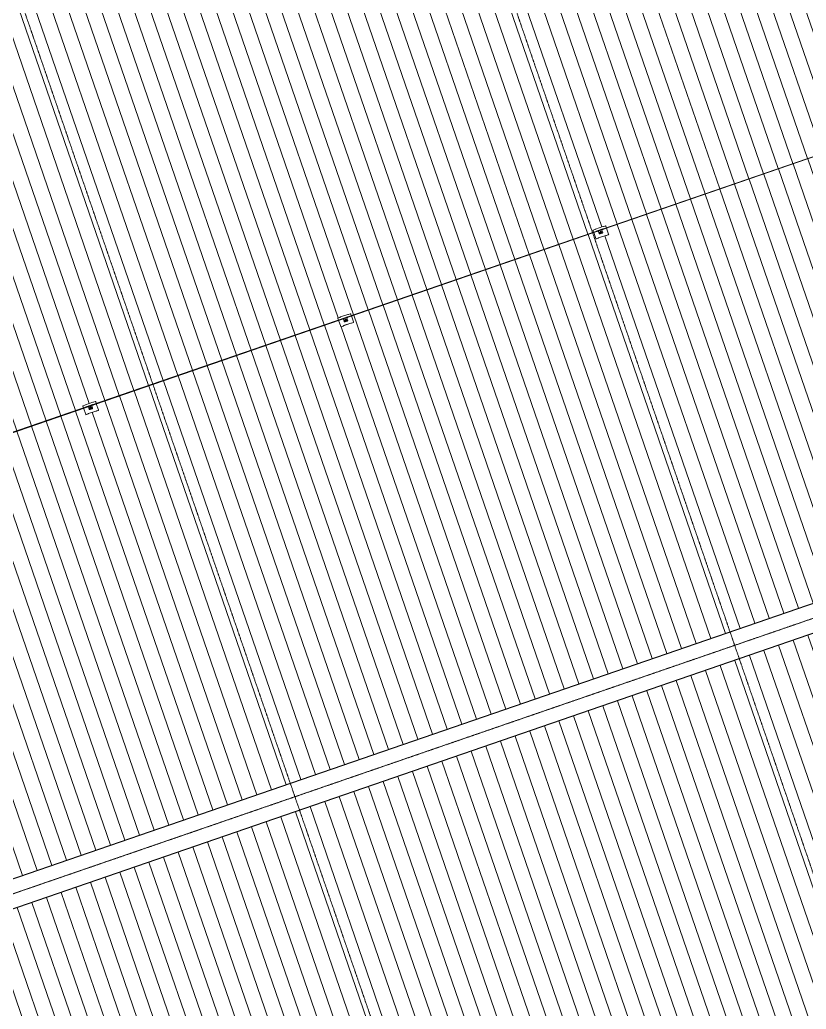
# Model space of a CAD drawing. Header units: millimetres. Extents: x -2478825 to -2336182, y 3945451 to 4053958.
# Drawn here: x -2391300 to -2374391, y 3995028 to 4016303 of the extents above; entities that cross this region are included whole.
import ezdxf

# ---------------------------------------------------------------- set-up
doc = ezdxf.new("R2010")
doc.units = ezdxf.units.MM
doc.linetypes.add('Grid Line', pattern=[21, 12, -3, 3, -3])
for name, color, linetype, lineweight in [('A-GENM', 13, 'Continuous', 5), ('A-ROOF', 132, 'Continuous', 5), ('A-ROOF-PATT', 132, 'Continuous', 5), ('Q-SPCQ', 91, 'Continuous', 5), ('S-GRID', 1, 'Continuous', 5)]:
    doc.layers.add(name, color=color, linetype=linetype, lineweight=lineweight)

# ---------------------------------------------------------------- blocks, each defined once
blk = doc.blocks.new('Static Line_Sayfa_Metal Deck_Pan Mount - Up to 15 _ pitch - Max 2 Users-1845519-ROOF - Part A')
at = {"layer": 'Q-SPCQ'}
for p, q in [((-2356890, 4019336), (-2444629, 3989124)), ((-2444627, 3989116), (-2356888, 4019328)), ((-2378977, 4011777), (-2378969, 4011780)), ((-2378977, 4011777), (-2378974, 4011768)), ((-2378974, 4011768), (-2378962, 4011734)), ((-2378968, 4011781), (-2378932, 4011793)), ((-2378960, 4011728), (-2378916, 4011598)), ((-2378931, 4011793), (-2378921, 4011801)), ((-2378920, 4011802), (-2378763, 4011856)), ((-2378889, 4011763), (-2378892, 4011761)), ((-2378891, 4011756), (-2378892, 4011761)), ((-2378889, 4011751), (-2378891, 4011756)), ((-2378889, 4011751), (-2378884, 4011751)), ((-2378767, 4011806), (-2378886, 4011764)), ((-2378882, 4011752), (-2378762, 4011793)), ((-2378860, 4011760), (-2378860, 4011759)), ((-2378860, 4011758), (-2378860, 4011759)), ((-2378858, 4011754), (-2378860, 4011758)), ((-2378842, 4011708), (-2378858, 4011754)), ((-2378842, 4011708), (-2378842, 4011707)), ((-2378828, 4011729), (-2378828, 4011728)), ((-2378823, 4011698), (-2378776, 4011715)), ((-2378823, 4011698), (-2378776, 4011714)), ((-2378821, 4011732), (-2378820, 4011731)), ((-2378819, 4011733), (-2378819, 4011733)), ((-2378800, 4011739), (-2378800, 4011739)), ((-2378798, 4011739), (-2378798, 4011740)), ((-2378790, 4011741), (-2378791, 4011742)), ((-2378784, 4011785), (-2378785, 4011786)), ((-2378784, 4011785), (-2378784, 4011784)), ((-2378784, 4011784), (-2378783, 4011780)), ((-2378783, 4011780), (-2378767, 4011734)), ((-2378766, 4011733), (-2378767, 4011734)), ((-2378760, 4011806), (-2378764, 4011806)), ((-2378762, 4011856), (-2378749, 4011856)), ((-2378760, 4011806), (-2378758, 4011802)), ((-2378760, 4011794), (-2378756, 4011797)), ((-2378758, 4011802), (-2378756, 4011797)), ((-2378748, 4011856), (-2378713, 4011869)), ((-2378711, 4011869), (-2378703, 4011872)), ((-2378703, 4011872), (-2378700, 4011862)), ((-2378700, 4011862), (-2378688, 4011829)), ((-2378686, 4011823), (-2378641, 4011693)), ((-2378916, 4011598), (-2378916, 4011598)), ((-2378916, 4011598), (-2378912, 4011589)), ((-2378865, 4011605), (-2378912, 4011589)), ((-2378912, 4011589), (-2378865, 4011605)), ((-2378912, 4011589), (-2378912, 4011589)), ((-2378867, 4011605), (-2378903, 4011592)), ((-2378903, 4011592), (-2378866, 4011605)), ((-2378856, 4011613), (-2378866, 4011605)), ((-2378865, 4011605), (-2378854, 4011613)), ((-2378865, 4011605), (-2378865, 4011605)), ((-2378698, 4011667), (-2378855, 4011613)), ((-2378854, 4011614), (-2378700, 4011667)), ((-2378699, 4011667), (-2378686, 4011667)), ((-2378684, 4011668), (-2378697, 4011668)), ((-2378685, 4011667), (-2378638, 4011683)), ((-2378638, 4011683), (-2378685, 4011667)), ((-2378685, 4011667), (-2378648, 4011680)), ((-2378685, 4011667), (-2378685, 4011667)), ((-2378648, 4011680), (-2378683, 4011668)), ((-2378641, 4011693), (-2378641, 4011693)), ((-2378641, 4011693), (-2378638, 4011683)), ((-2378638, 4011683), (-2378638, 4011683)), ((-2384461, 4009889), (-2384453, 4009892)), ((-2384461, 4009889), (-2384458, 4009880)), ((-2384458, 4009880), (-2384446, 4009846)), ((-2384451, 4009893), (-2384416, 4009905)), ((-2384444, 4009841), (-2384399, 4009710)), ((-2384415, 4009905), (-2384404, 4009913)), ((-2384404, 4009914), (-2384247, 4009968)), ((-2384372, 4009875), (-2384376, 4009873)), ((-2384374, 4009868), (-2384376, 4009873)), ((-2384372, 4009863), (-2384374, 4009868)), ((-2384372, 4009863), (-2384368, 4009863)), ((-2384250, 4009917), (-2384370, 4009876)), ((-2384366, 4009864), (-2384246, 4009905)), ((-2384344, 4009872), (-2384343, 4009871)), ((-2384342, 4009866), (-2384343, 4009870)), ((-2384343, 4009870), (-2384343, 4009870)), ((-2384326, 4009820), (-2384342, 4009866)), ((-2384326, 4009820), (-2384326, 4009819)), ((-2384312, 4009840), (-2384312, 4009840)), ((-2384307, 4009810), (-2384259, 4009827)), ((-2384307, 4009810), (-2384259, 4009826)), ((-2384304, 4009844), (-2384304, 4009843)), ((-2384302, 4009845), (-2384302, 4009845)), ((-2384284, 4009851), (-2384284, 4009851)), ((-2384282, 4009851), (-2384282, 4009851)), ((-2384274, 4009853), (-2384274, 4009853)), ((-2384268, 4009897), (-2384268, 4009898)), ((-2384268, 4009896), (-2384268, 4009896)), ((-2384268, 4009896), (-2384266, 4009892)), ((-2384266, 4009892), (-2384250, 4009846)), ((-2384250, 4009845), (-2384250, 4009846)), ((-2384243, 4009918), (-2384248, 4009918)), ((-2384246, 4009968), (-2384233, 4009968)), ((-2384244, 4009906), (-2384240, 4009908)), ((-2384243, 4009918), (-2384242, 4009914)), ((-2384242, 4009914), (-2384240, 4009908)), ((-2384232, 4009968), (-2384196, 4009980)), ((-2384195, 4009981), (-2384187, 4009984)), ((-2384187, 4009984), (-2384183, 4009974)), ((-2384183, 4009974), (-2384172, 4009941)), ((-2384170, 4009936), (-2384125, 4009805)), ((-2384169, 4009779), (-2384122, 4009795)), ((-2384122, 4009795), (-2384169, 4009779)), ((-2384168, 4009779), (-2384131, 4009792)), ((-2384131, 4009792), (-2384167, 4009780)), ((-2384125, 4009805), (-2384125, 4009805)), ((-2384125, 4009805), (-2384122, 4009795)), ((-2384122, 4009795), (-2384122, 4009795)), ((-2384399, 4009710), (-2384399, 4009710)), ((-2384399, 4009710), (-2384396, 4009701)), ((-2384349, 4009717), (-2384396, 4009701)), ((-2384396, 4009700), (-2384349, 4009717)), ((-2384396, 4009701), (-2384396, 4009700)), ((-2384351, 4009716), (-2384387, 4009704)), ((-2384386, 4009704), (-2384349, 4009717)), ((-2384340, 4009725), (-2384350, 4009717)), ((-2384349, 4009717), (-2384349, 4009717)), ((-2384348, 4009717), (-2384338, 4009725)), ((-2384182, 4009779), (-2384339, 4009725)), ((-2384337, 4009726), (-2384183, 4009779)), ((-2384182, 4009779), (-2384169, 4009779)), ((-2384168, 4009780), (-2384181, 4009779)), ((-2384169, 4009779), (-2384169, 4009779)), ((-2389715, 4008080), (-2389680, 4008092)), ((-2389678, 4008093), (-2389670, 4008095)), ((-2389670, 4008095), (-2389667, 4008086)), ((-2389944, 4008001), (-2389936, 4008004)), ((-2389944, 4008001), (-2389941, 4007992)), ((-2389941, 4007992), (-2389929, 4007957)), ((-2389935, 4008004), (-2389899, 4008017)), ((-2389928, 4007953), (-2389883, 4007822)), ((-2389898, 4008017), (-2389888, 4008025)), ((-2389887, 4008025), (-2389730, 4008079)), ((-2389856, 4007987), (-2389859, 4007985)), ((-2389858, 4007980), (-2389859, 4007985)), ((-2389856, 4007975), (-2389858, 4007980)), ((-2389856, 4007975), (-2389852, 4007975)), ((-2389734, 4008029), (-2389854, 4007988)), ((-2389849, 4007976), (-2389729, 4008017)), ((-2389827, 4007984), (-2389827, 4007983)), ((-2389825, 4007978), (-2389827, 4007982)), ((-2389827, 4007982), (-2389827, 4007982)), ((-2389809, 4007931), (-2389825, 4007978)), ((-2389665, 4007891), (-2389822, 4007837)), ((-2389821, 4007837), (-2389667, 4007890)), ((-2389809, 4007931), (-2389809, 4007931)), ((-2389795, 4007952), (-2389795, 4007952)), ((-2389790, 4007922), (-2389743, 4007938)), ((-2389790, 4007922), (-2389743, 4007938)), ((-2389788, 4007956), (-2389788, 4007955)), ((-2389786, 4007956), (-2389786, 4007956)), ((-2389768, 4007963), (-2389768, 4007963)), ((-2389765, 4007963), (-2389766, 4007963)), ((-2389758, 4007965), (-2389758, 4007965)), ((-2389751, 4008009), (-2389752, 4008010)), ((-2389751, 4008008), (-2389751, 4008008)), ((-2389751, 4008008), (-2389750, 4008004)), ((-2389750, 4008004), (-2389734, 4007957)), ((-2389734, 4007957), (-2389734, 4007957)), ((-2389727, 4008030), (-2389731, 4008030)), ((-2389729, 4008080), (-2389716, 4008080)), ((-2389727, 4008030), (-2389725, 4008026)), ((-2389727, 4008018), (-2389724, 4008020)), ((-2389725, 4008026), (-2389724, 4008020)), ((-2389667, 4008086), (-2389655, 4008052)), ((-2389666, 4007891), (-2389653, 4007891)), ((-2389651, 4007891), (-2389665, 4007891)), ((-2389654, 4008047), (-2389609, 4007917)), ((-2389605, 4007907), (-2389653, 4007891)), ((-2389653, 4007891), (-2389652, 4007890)), ((-2389652, 4007890), (-2389605, 4007907)), ((-2389652, 4007891), (-2389615, 4007904)), ((-2389615, 4007904), (-2389650, 4007892)), ((-2389609, 4007916), (-2389609, 4007917)), ((-2389609, 4007917), (-2389605, 4007907)), ((-2389605, 4007907), (-2389605, 4007907)), ((-2389883, 4007822), (-2389883, 4007822)), ((-2389883, 4007822), (-2389879, 4007813)), ((-2389832, 4007829), (-2389879, 4007813)), ((-2389879, 4007812), (-2389832, 4007829)), ((-2389879, 4007813), (-2389879, 4007812)), ((-2389870, 4007816), (-2389833, 4007829)), ((-2389834, 4007828), (-2389870, 4007816)), ((-2389823, 4007837), (-2389834, 4007829)), ((-2389832, 4007829), (-2389822, 4007837)), ((-2389832, 4007829), (-2389832, 4007829)), ((-2389832, 4007829), (-2389832, 4007829))]:
    blk.add_line(p, q, dxfattribs=at)
at = {"layer": 'Q-SPCQ', "flags": 128}
for points in [[(-2378889, 4011763), (-2378888, 4011763), (-2378888, 4011764), (-2378887, 4011764), (-2378887, 4011764), (-2378887, 4011764), (-2378886, 4011764)], [(-2378882, 4011752), (-2378883, 4011752), (-2378883, 4011752), (-2378883, 4011752), (-2378884, 4011752), (-2378884, 4011751), (-2378884, 4011751)], [(-2378813, 4011747), (-2378814, 4011747), (-2378814, 4011746), (-2378815, 4011746), (-2378815, 4011746), (-2378815, 4011746), (-2378816, 4011746), (-2378816, 4011745), (-2378817, 4011745), (-2378817, 4011745), (-2378817, 4011744), (-2378818, 4011744), (-2378818, 4011744), (-2378818, 4011743), (-2378819, 4011743), (-2378819, 4011743), (-2378819, 4011742), (-2378819, 4011742), (-2378820, 4011742), (-2378820, 4011741), (-2378820, 4011741), (-2378820, 4011740), (-2378821, 4011740), (-2378821, 4011739), (-2378821, 4011739), (-2378821, 4011738), (-2378821, 4011738), (-2378821, 4011738), (-2378821, 4011737), (-2378821, 4011737), (-2378821, 4011736), (-2378821, 4011736), (-2378821, 4011735), (-2378821, 4011735), (-2378821, 4011734), (-2378821, 4011734), (-2378821, 4011733), (-2378821, 4011733), (-2378821, 4011732), (-2378821, 4011732), (-2378821, 4011732)], [(-2378813, 4011745), (-2378813, 4011745), (-2378814, 4011745), (-2378814, 4011745), (-2378814, 4011745), (-2378815, 4011744), (-2378815, 4011744), (-2378815, 4011744), (-2378816, 4011744), (-2378816, 4011743), (-2378816, 4011743), (-2378816, 4011743), (-2378817, 4011743), (-2378817, 4011742), (-2378817, 4011742), (-2378817, 4011742), (-2378818, 4011741), (-2378818, 4011741), (-2378818, 4011741), (-2378818, 4011740), (-2378818, 4011740), (-2378819, 4011740), (-2378819, 4011739), (-2378819, 4011739), (-2378819, 4011739), (-2378819, 4011738), (-2378819, 4011738), (-2378819, 4011738), (-2378819, 4011737), (-2378819, 4011737), (-2378819, 4011736), (-2378819, 4011736), (-2378819, 4011736), (-2378819, 4011735), (-2378819, 4011735), (-2378819, 4011734), (-2378819, 4011734), (-2378819, 4011734), (-2378819, 4011733), (-2378819, 4011733), (-2378819, 4011733)], [(-2378798, 4011740), (-2378799, 4011740), (-2378799, 4011740), (-2378799, 4011741), (-2378799, 4011741), (-2378799, 4011742), (-2378800, 4011742), (-2378800, 4011742), (-2378800, 4011743), (-2378800, 4011743), (-2378801, 4011744), (-2378801, 4011744), (-2378801, 4011744), (-2378802, 4011745), (-2378802, 4011745), (-2378803, 4011745), (-2378803, 4011745), (-2378803, 4011746), (-2378804, 4011746), (-2378804, 4011746), (-2378805, 4011746), (-2378805, 4011747), (-2378805, 4011747), (-2378806, 4011747), (-2378806, 4011747), (-2378807, 4011747), (-2378807, 4011747), (-2378808, 4011747), (-2378808, 4011747), (-2378809, 4011747), (-2378809, 4011747), (-2378810, 4011747), (-2378810, 4011747), (-2378810, 4011747), (-2378811, 4011747), (-2378811, 4011747), (-2378812, 4011747), (-2378812, 4011747), (-2378813, 4011747), (-2378813, 4011747), (-2378813, 4011747)], [(-2378800, 4011739), (-2378801, 4011739), (-2378801, 4011740), (-2378801, 4011740), (-2378801, 4011741), (-2378801, 4011741), (-2378801, 4011741), (-2378802, 4011742), (-2378802, 4011742), (-2378802, 4011742), (-2378802, 4011742), (-2378803, 4011743), (-2378803, 4011743), (-2378803, 4011743), (-2378804, 4011744), (-2378804, 4011744), (-2378804, 4011744), (-2378805, 4011744), (-2378805, 4011744), (-2378805, 4011745), (-2378806, 4011745), (-2378806, 4011745), (-2378806, 4011745), (-2378807, 4011745), (-2378807, 4011745), (-2378807, 4011745), (-2378808, 4011745), (-2378808, 4011746), (-2378809, 4011746), (-2378809, 4011746), (-2378809, 4011746), (-2378810, 4011746), (-2378810, 4011746), (-2378810, 4011746), (-2378811, 4011746), (-2378811, 4011746), (-2378812, 4011745), (-2378812, 4011745), (-2378812, 4011745), (-2378813, 4011745), (-2378813, 4011745)], [(-2378767, 4011806), (-2378766, 4011806), (-2378766, 4011806), (-2378765, 4011806), (-2378765, 4011806), (-2378765, 4011806), (-2378764, 4011806)], [(-2378760, 4011794), (-2378761, 4011794), (-2378761, 4011794), (-2378761, 4011794), (-2378762, 4011793), (-2378762, 4011793), (-2378762, 4011793)], [(-2384372, 4009875), (-2384372, 4009875), (-2384371, 4009875), (-2384371, 4009876), (-2384371, 4009876), (-2384370, 4009876), (-2384370, 4009876)], [(-2384366, 4009864), (-2384366, 4009864), (-2384367, 4009864), (-2384367, 4009863), (-2384367, 4009863), (-2384368, 4009863), (-2384368, 4009863)], [(-2384297, 4009859), (-2384297, 4009858), (-2384298, 4009858), (-2384298, 4009858), (-2384299, 4009858), (-2384299, 4009858), (-2384299, 4009857), (-2384300, 4009857), (-2384300, 4009857), (-2384301, 4009857), (-2384301, 4009856), (-2384301, 4009856), (-2384302, 4009856), (-2384302, 4009855), (-2384302, 4009855), (-2384303, 4009854), (-2384303, 4009854), (-2384303, 4009854), (-2384303, 4009853), (-2384304, 4009853), (-2384304, 4009852), (-2384304, 4009852), (-2384304, 4009852), (-2384304, 4009851), (-2384304, 4009851), (-2384305, 4009850), (-2384305, 4009850), (-2384305, 4009849), (-2384305, 4009849), (-2384305, 4009848), (-2384305, 4009848), (-2384305, 4009847), (-2384305, 4009847), (-2384305, 4009847), (-2384305, 4009846), (-2384305, 4009846), (-2384305, 4009845), (-2384305, 4009845), (-2384304, 4009844), (-2384304, 4009844), (-2384304, 4009844)], [(-2384296, 4009857), (-2384297, 4009857), (-2384297, 4009857), (-2384297, 4009857), (-2384298, 4009856), (-2384298, 4009856), (-2384298, 4009856), (-2384299, 4009856), (-2384299, 4009856), (-2384299, 4009855), (-2384300, 4009855), (-2384300, 4009855), (-2384300, 4009854), (-2384300, 4009854), (-2384301, 4009854), (-2384301, 4009854), (-2384301, 4009853), (-2384301, 4009853), (-2384302, 4009853), (-2384302, 4009852), (-2384302, 4009852), (-2384302, 4009852), (-2384302, 4009851), (-2384302, 4009851), (-2384303, 4009850), (-2384303, 4009850), (-2384303, 4009850), (-2384303, 4009849), (-2384303, 4009849), (-2384303, 4009849), (-2384303, 4009848), (-2384303, 4009848), (-2384303, 4009847), (-2384303, 4009847), (-2384303, 4009847), (-2384303, 4009846), (-2384303, 4009846), (-2384303, 4009845), (-2384303, 4009845), (-2384302, 4009845), (-2384302, 4009845)], [(-2384282, 4009851), (-2384282, 4009852), (-2384282, 4009852), (-2384283, 4009853), (-2384283, 4009853), (-2384283, 4009853), (-2384283, 4009854), (-2384283, 4009854), (-2384284, 4009855), (-2384284, 4009855), (-2384284, 4009855), (-2384285, 4009856), (-2384285, 4009856), (-2384285, 4009856), (-2384286, 4009857), (-2384286, 4009857), (-2384286, 4009857), (-2384287, 4009857), (-2384287, 4009858), (-2384288, 4009858), (-2384288, 4009858), (-2384289, 4009858), (-2384289, 4009858), (-2384289, 4009859), (-2384290, 4009859), (-2384290, 4009859), (-2384291, 4009859), (-2384291, 4009859), (-2384292, 4009859), (-2384292, 4009859), (-2384293, 4009859), (-2384293, 4009859), (-2384294, 4009859), (-2384294, 4009859), (-2384295, 4009859), (-2384295, 4009859), (-2384295, 4009859), (-2384296, 4009859), (-2384296, 4009859), (-2384297, 4009859), (-2384297, 4009859)], [(-2384284, 4009851), (-2384284, 4009851), (-2384284, 4009852), (-2384284, 4009852), (-2384285, 4009852), (-2384285, 4009853), (-2384285, 4009853), (-2384285, 4009853), (-2384286, 4009854), (-2384286, 4009854), (-2384286, 4009854), (-2384286, 4009855), (-2384287, 4009855), (-2384287, 4009855), (-2384287, 4009855), (-2384287, 4009856), (-2384288, 4009856), (-2384288, 4009856), (-2384288, 4009856), (-2384289, 4009856), (-2384289, 4009857), (-2384289, 4009857), (-2384290, 4009857), (-2384290, 4009857), (-2384291, 4009857), (-2384291, 4009857), (-2384291, 4009857), (-2384292, 4009857), (-2384292, 4009857), (-2384292, 4009857), (-2384293, 4009857), (-2384293, 4009857), (-2384294, 4009857), (-2384294, 4009857), (-2384294, 4009857), (-2384295, 4009857), (-2384295, 4009857), (-2384296, 4009857), (-2384296, 4009857), (-2384296, 4009857), (-2384296, 4009857)], [(-2384250, 4009917), (-2384250, 4009917), (-2384249, 4009918), (-2384249, 4009918), (-2384249, 4009918), (-2384248, 4009918), (-2384248, 4009918)], [(-2384244, 4009906), (-2384244, 4009906), (-2384244, 4009906), (-2384245, 4009905), (-2384245, 4009905), (-2384246, 4009905), (-2384246, 4009905)], [(-2389856, 4007987), (-2389855, 4007987), (-2389855, 4007987), (-2389855, 4007987), (-2389854, 4007988), (-2389854, 4007988), (-2389854, 4007988)], [(-2389849, 4007976), (-2389850, 4007975), (-2389850, 4007975), (-2389850, 4007975), (-2389851, 4007975), (-2389851, 4007975), (-2389852, 4007975)], [(-2389780, 4007970), (-2389781, 4007970), (-2389781, 4007970), (-2389782, 4007970), (-2389782, 4007970), (-2389783, 4007969), (-2389783, 4007969), (-2389783, 4007969), (-2389784, 4007969), (-2389784, 4007968), (-2389785, 4007968), (-2389785, 4007968), (-2389785, 4007967), (-2389786, 4007967), (-2389786, 4007967), (-2389786, 4007966), (-2389786, 4007966), (-2389787, 4007966), (-2389787, 4007965), (-2389787, 4007965), (-2389787, 4007964), (-2389788, 4007964), (-2389788, 4007963), (-2389788, 4007963), (-2389788, 4007963), (-2389788, 4007962), (-2389788, 4007962), (-2389788, 4007961), (-2389788, 4007961), (-2389788, 4007960), (-2389788, 4007960), (-2389788, 4007959), (-2389788, 4007959), (-2389788, 4007958), (-2389788, 4007958), (-2389788, 4007957), (-2389788, 4007957), (-2389788, 4007957), (-2389788, 4007956), (-2389788, 4007956), (-2389788, 4007956)], [(-2389780, 4007969), (-2389780, 4007969), (-2389781, 4007968), (-2389781, 4007968), (-2389781, 4007968), (-2389782, 4007968), (-2389782, 4007968), (-2389782, 4007968), (-2389783, 4007967), (-2389783, 4007967), (-2389783, 4007967), (-2389784, 4007967), (-2389784, 4007966), (-2389784, 4007966), (-2389784, 4007966), (-2389785, 4007965), (-2389785, 4007965), (-2389785, 4007965), (-2389785, 4007964), (-2389785, 4007964), (-2389786, 4007964), (-2389786, 4007963), (-2389786, 4007963), (-2389786, 4007963), (-2389786, 4007962), (-2389786, 4007962), (-2389786, 4007962), (-2389786, 4007961), (-2389786, 4007961), (-2389786, 4007960), (-2389786, 4007960), (-2389786, 4007960), (-2389786, 4007959), (-2389786, 4007959), (-2389786, 4007958), (-2389786, 4007958), (-2389786, 4007958), (-2389786, 4007957), (-2389786, 4007957), (-2389786, 4007957), (-2389786, 4007956)], [(-2389766, 4007963), (-2389766, 4007964), (-2389766, 4007964), (-2389766, 4007964), (-2389766, 4007965), (-2389767, 4007965), (-2389767, 4007966), (-2389767, 4007966), (-2389767, 4007966), (-2389768, 4007967), (-2389768, 4007967), (-2389768, 4007968), (-2389769, 4007968), (-2389769, 4007968), (-2389769, 4007968), (-2389770, 4007969), (-2389770, 4007969), (-2389770, 4007969), (-2389771, 4007970), (-2389771, 4007970), (-2389772, 4007970), (-2389772, 4007970), (-2389773, 4007970), (-2389773, 4007970), (-2389773, 4007971), (-2389774, 4007971), (-2389774, 4007971), (-2389775, 4007971), (-2389775, 4007971), (-2389776, 4007971), (-2389776, 4007971), (-2389777, 4007971), (-2389777, 4007971), (-2389778, 4007971), (-2389778, 4007971), (-2389779, 4007971), (-2389779, 4007971), (-2389779, 4007971), (-2389780, 4007971), (-2389780, 4007970), (-2389780, 4007970)], [(-2389768, 4007963), (-2389768, 4007963), (-2389768, 4007963), (-2389768, 4007964), (-2389768, 4007964), (-2389768, 4007965), (-2389769, 4007965), (-2389769, 4007965), (-2389769, 4007965), (-2389769, 4007966), (-2389770, 4007966), (-2389770, 4007966), (-2389770, 4007967), (-2389770, 4007967), (-2389771, 4007967), (-2389771, 4007967), (-2389771, 4007968), (-2389772, 4007968), (-2389772, 4007968), (-2389772, 4007968), (-2389773, 4007968), (-2389773, 4007969), (-2389773, 4007969), (-2389774, 4007969), (-2389774, 4007969), (-2389775, 4007969), (-2389775, 4007969), (-2389775, 4007969), (-2389776, 4007969), (-2389776, 4007969), (-2389776, 4007969), (-2389777, 4007969), (-2389777, 4007969), (-2389778, 4007969), (-2389778, 4007969), (-2389778, 4007969), (-2389779, 4007969), (-2389779, 4007969), (-2389779, 4007969), (-2389780, 4007969), (-2389780, 4007969)], [(-2389734, 4008029), (-2389733, 4008029), (-2389733, 4008029), (-2389733, 4008029), (-2389732, 4008030), (-2389732, 4008030), (-2389731, 4008030)], [(-2389727, 4008018), (-2389728, 4008018), (-2389728, 4008017), (-2389728, 4008017), (-2389729, 4008017), (-2389729, 4008017), (-2389729, 4008017)]]:
    blk.add_lwpolyline(points, dxfattribs=at)
at = {"layer": 'Q-SPCQ'}
for centre, major_axis, ratio, start_param, end_param in [((-2378965, 4011771), (9.46, 3.26), 0.996195, 1.570796, 3.141593), ((-2378965, 4011771), (9.46, 3.26), 0.996195, 1.832596, 3.141593), ((-2378932, 4011793), (0.946, 0.326), 0.087156, 4.712389, 6.031026), ((-2378920, 4011802), (0.946, 0.326), 0.087156, 1.570796, 2.889433), ((-2378920, 4011741), (66.2, 22.8), 0.087156, 5.824402, 6.053794), ((-2378828, 4011713), (14.2, 4.9), 0.996195, 3.141593, 4.712389), ((-2378828, 4011712), (14.2, 4.9), 0.996195, 3.403392, 4.712389), ((-2378809, 4011735), (18.8, 6.5), 0.996195, 1.570796, 4.712389), ((-2378809, 4011735), (18.8, 6.5), 0.996195, 3.141593, 4.712389), ((-2378809, 4011735), (11.1, 3.8), 0.996195, 1.570796, 4.712389), ((-2378809, 4011735), (18.8, 6.5), 0.996195, 4.712389, 7.853982), ((-2378809, 4011735), (11.1, 3.8), 0.996195, 4.712389, 7.853982), ((-2378809, 4011735), (18.8, 6.5), 0.996195, 4.712389, 6.283185), ((-2378726, 4011808), (66.2, 22.8), 0.087156, 3.370984, 3.600375), ((-2378781, 4011729), (14.2, 4.9), 0.996195, 4.712389, 6.283185), ((-2378781, 4011729), (14.2, 4.9), 0.996195, 4.712389, 6.021386), ((-2378763, 4011856), (0.946, 0.326), 0.087156, 0.252159, 1.570796), ((-2378748, 4011856), (0.946, 0.326), 0.087156, 3.393752, 4.712389), ((-2378709, 4011859), (9.46, 3.26), 0.996195, 0, 1.570796), ((-2378709, 4011859), (9.46, 3.26), 0.996195, 0.785398, 1.287632), ((-2378906, 4011602), (9.46, 3.26), 0.996195, 3.141593, 4.712389), ((-2378906, 4011602), (9.46, 3.26), 0.996195, 3.403392, 4.712389), ((-2378867, 4011605), (0.946, 0.326), 0.087156, 4.712389, 6.031026), ((-2378866, 4011605), (0.946, 0.326), 0.087156, 4.712389, 6.031026), ((-2378855, 4011613), (0.946, 0.326), 0.087156, 1.570796, 2.889433), ((-2378854, 4011614), (0.946, 0.326), 0.087156, 1.570796, 1.790569), ((-2378854, 4011614), (0.946, 0.326), 0.087156, 2.449888, 2.889433), ((-2378700, 4011667), (0.946, 0.326), 0.087156, 1.351024, 1.570796), ((-2378700, 4011667), (0.946, 0.326), 0.087156, 0.252159, 0.691705), ((-2378698, 4011667), (0.946, 0.326), 0.087156, 0.252159, 1.570796), ((-2378685, 4011667), (0.946, 0.326), 0.087156, 3.393752, 4.712389), ((-2378683, 4011668), (0.946, 0.326), 0.087156, 3.393752, 4.712389), ((-2378651, 4011689), (9.46, 3.26), 0.996195, 4.712389, 6.283185), ((-2378651, 4011690), (9.46, 3.26), 0.996195, 4.712389, 6.283185), ((-2384448, 4009883), (9.46, 3.26), 0.996195, 1.832596, 3.141593), ((-2384448, 4009883), (9.46, 3.26), 0.996195, 1.570796, 3.141593), ((-2384416, 4009905), (0.946, 0.326), 0.087156, 4.712389, 6.031026), ((-2384404, 4009914), (0.946, 0.326), 0.087156, 1.570796, 2.889433), ((-2384404, 4009853), (66.2, 22.8), 0.087156, 5.824402, 6.053794), ((-2384312, 4009824), (14.2, 4.9), 0.996195, 3.141593, 4.712389), ((-2384312, 4009824), (14.2, 4.9), 0.996195, 3.403392, 4.712389), ((-2384293, 4009847), (18.8, 6.5), 0.996195, 1.570796, 4.712389), ((-2384293, 4009847), (18.8, 6.5), 0.996195, 3.141593, 4.712389), ((-2384293, 4009847), (11.1, 3.8), 0.996195, 1.570796, 4.712389), ((-2384293, 4009847), (18.8, 6.5), 0.996195, 4.712389, 7.853982), ((-2384293, 4009847), (11.1, 3.8), 0.996195, 4.712389, 7.853982), ((-2384293, 4009847), (18.8, 6.5), 0.996195, 4.712389, 6.283185), ((-2384209, 4009919), (66.2, 22.8), 0.087156, 3.370984, 3.600375), ((-2384264, 4009841), (14.2, 4.9), 0.996195, 4.712389, 6.283185), ((-2384264, 4009840), (14.2, 4.9), 0.996195, 4.712389, 6.021386), ((-2384247, 4009968), (0.946, 0.326), 0.087156, 0.252159, 1.570796), ((-2384232, 4009968), (0.946, 0.326), 0.087156, 3.393752, 4.712389), ((-2384193, 4009971), (9.46, 3.26), 0.996195, 0, 1.570796), ((-2384193, 4009971), (9.46, 3.26), 0.996195, 0.785398, 1.287632), ((-2384134, 4009801), (9.46, 3.26), 0.996195, 4.712389, 6.283185), ((-2384134, 4009801), (9.46, 3.26), 0.996195, 4.712389, 6.283185), ((-2384390, 4009714), (9.46, 3.26), 0.996195, 3.141593, 4.712389), ((-2384390, 4009713), (9.46, 3.26), 0.996195, 3.403392, 4.712389), ((-2384351, 4009716), (0.946, 0.326), 0.087156, 4.712389, 6.031026), ((-2384349, 4009717), (0.946, 0.326), 0.087156, 4.712389, 6.031026), ((-2384339, 4009725), (0.946, 0.326), 0.087156, 1.570796, 2.889433), ((-2384337, 4009725), (0.946, 0.326), 0.087156, 2.449888, 2.889433), ((-2384337, 4009725), (0.946, 0.326), 0.087156, 1.570796, 1.790569), ((-2384183, 4009778), (0.946, 0.326), 0.087156, 1.351024, 1.570796), ((-2384183, 4009778), (0.946, 0.326), 0.087156, 0.252159, 0.691705), ((-2384182, 4009779), (0.946, 0.326), 0.087156, 0.252159, 1.570796), ((-2384168, 4009779), (0.946, 0.326), 0.087156, 3.393752, 4.712389), ((-2384167, 4009780), (0.946, 0.326), 0.087156, 3.393752, 4.712389), ((-2389676, 4008083), (9.46, 3.26), 0.996195, 0, 1.570796), ((-2389676, 4008083), (9.46, 3.26), 0.996195, 0.785398, 1.287632), ((-2389932, 4007995), (9.46, 3.26), 0.996195, 1.832596, 3.141593), ((-2389932, 4007995), (9.46, 3.26), 0.996195, 1.570796, 3.141593), ((-2389899, 4008017), (0.946, 0.326), 0.087156, 4.712389, 6.031026), ((-2389887, 4008025), (0.946, 0.326), 0.087156, 1.570796, 2.889433), ((-2389887, 4007964), (66.2, 22.8), 0.087156, 5.824402, 6.053794), ((-2389795, 4007936), (14.2, 4.9), 0.996195, 3.141593, 4.712389), ((-2389795, 4007936), (14.2, 4.9), 0.996195, 3.403392, 4.712389), ((-2389776, 4007959), (18.8, 6.5), 0.996195, 1.570796, 4.712389), ((-2389776, 4007958), (18.8, 6.5), 0.996195, 3.141593, 4.712389), ((-2389776, 4007959), (11.1, 3.8), 0.996195, 1.570796, 4.712389), ((-2389776, 4007959), (18.8, 6.5), 0.996195, 4.712389, 7.853982), ((-2389776, 4007959), (11.1, 3.8), 0.996195, 4.712389, 7.853982), ((-2389776, 4007958), (18.8, 6.5), 0.996195, 4.712389, 6.283185), ((-2389693, 4008031), (66.2, 22.8), 0.087156, 3.370984, 3.600375), ((-2389748, 4007952), (14.2, 4.9), 0.996195, 4.712389, 6.283185), ((-2389748, 4007952), (14.2, 4.9), 0.996195, 4.712389, 6.021386), ((-2389730, 4008079), (0.946, 0.326), 0.087156, 0.252159, 1.570796), ((-2389715, 4008080), (0.946, 0.326), 0.087156, 3.393752, 4.712389), ((-2389667, 4007890), (0.946, 0.326), 0.087156, 1.351024, 1.570796), ((-2389667, 4007890), (0.946, 0.326), 0.087156, 0.252159, 0.691705), ((-2389665, 4007891), (0.946, 0.326), 0.087156, 0.252159, 1.570796), ((-2389652, 4007891), (0.946, 0.326), 0.087156, 3.393752, 4.712389), ((-2389650, 4007892), (0.946, 0.326), 0.087156, 3.393752, 4.712389), ((-2389618, 4007913), (9.46, 3.26), 0.996195, 4.712389, 6.283185), ((-2389618, 4007913), (9.46, 3.26), 0.996195, 4.712389, 6.283185), ((-2389873, 4007825), (9.46, 3.26), 0.996195, 3.141593, 4.712389), ((-2389873, 4007825), (9.46, 3.26), 0.996195, 3.403392, 4.712389), ((-2389835, 4007828), (0.946, 0.326), 0.087156, 4.712389, 6.031026), ((-2389833, 4007829), (0.946, 0.326), 0.087156, 4.712389, 6.031026), ((-2389822, 4007837), (0.946, 0.326), 0.087156, 1.570796, 2.889433), ((-2389821, 4007837), (0.946, 0.326), 0.087156, 2.449888, 2.889433), ((-2389821, 4007837), (0.946, 0.326), 0.087156, 1.570796, 1.790569)]:
    blk.add_ellipse(centre, major_axis=major_axis, ratio=ratio, start_param=start_param, end_param=end_param, dxfattribs=at)
blk = doc.blocks.new('Ridge Capping - Ridge Capping-1882401-ROOF - Part A')
at = {"layer": 'A-ROOF'}
for p, q in [((-2347469, 4012977), (-2452645, 3976761)), ((-2347466, 4012969), (-2452642, 3976754)), ((-2452544, 3976471), (-2347369, 4012686)), ((-2347271, 4012403), (-2452447, 3976188)), ((-2347269, 4012396), (-2452444, 3976181))]:
    blk.add_line(p, q, dxfattribs=at)
blk = doc.blocks.new('Generic Models 21 - Generic Models 13-2246435-ROOF - Part A')
at = {"layer": 'A-GENM'}
for p, q in [((-2358463, 4030162), (-2358384, 4030189)), ((-2358384, 4030189), (-2358373, 4030156)), ((-2369391, 4026399), (-2359598, 4029771)), ((-2369453, 4026378), (-2369391, 4026399)), ((-2369379, 4026366), (-2369391, 4026399)), ((-2371157, 4025791), (-2369453, 4026378)), ((-2369404, 4026236), (-2371108, 4025649)), ((-2369441, 4026344), (-2369453, 4026378)), ((-2369404, 4026236), (-2369420, 4026283)), ((-2372219, 4025425), (-2371157, 4025791)), ((-2371157, 4025791), (-2371145, 4025757)), ((-2371157, 4025791), (-2371145, 4025757)), ((-2371108, 4025649), (-2372170, 4025283)), ((-2371124, 4025696), (-2371108, 4025649)), ((-2371124, 4025696), (-2371108, 4025649)), ((-2376343, 4024005), (-2372219, 4025425)), ((-2372208, 4025392), (-2372219, 4025425)), ((-2372208, 4025392), (-2372219, 4025425)), ((-2372170, 4025283), (-2372187, 4025330)), ((-2372170, 4025283), (-2372187, 4025330)), ((-2372170, 4025283), (-2374276, 4024558)), ((-2385117, 4020984), (-2376343, 4024005)), ((-2376343, 4024005), (-2376332, 4023972))]:
    blk.add_line(p, q, dxfattribs=at)

msp = doc.modelspace()

# ---------------------------------------------------------------- hatches: boundary and pattern name
at = {"layer": 'A-ROOF-PATT'}
h = msp.add_hatch(dxfattribs=at)
h.set_pattern_fill('FP_2', color=256, style=0, pattern_type=2)
h.set_pattern_definition([(289, (-11344.07, 32944.8), (314.857686, 108.414195), [])])
h.paths.add_polyline_path([(-2452645, 3976761), (-2347469, 4012977), (-2347478, 4013009), (-2353742, 4031486), (-2459017, 3995236), (-2452861, 3977388)])
h.paths.add_polyline_path([(-2449020, 3987609), (-2449020, 3987611), (-2449019, 3987610)])
h.paths.add_polyline_path([(-2446492, 3988481), (-2446491, 3988482), (-2446491, 3988481)])
h.paths.add_polyline_path([(-2355845, 4019694), (-2355845, 4019695), (-2355844, 4019695)])
h.paths.add_polyline_path([(-2353316, 4020564), (-2353315, 4020566), (-2353315, 4020565)])
h.paths.add_polyline_path([(-2450316, 3986980), (-2450402, 3987232), (-2449881, 3987411), (-2449850, 3987324), (-2449703, 3987375), (-2449427, 3987470), (-2449421, 3987473), (-2444766, 3989078), (-2444780, 3989119), (-2444734, 3989135), (-2444723, 3989141), (-2444723, 3989144), (-2444565, 3989198), (-2444565, 3989198), (-2444551, 3989198), (-2444506, 3989213), (-2444491, 3989171), (-2439282, 3990965), (-2439297, 3991007), (-2439250, 3991023), (-2439239, 3991029), (-2439239, 3991032), (-2439082, 3991086), (-2439082, 3991086), (-2439067, 3991086), (-2439022, 3991102), (-2439008, 3991060), (-2433798, 3992853), (-2433813, 3992895), (-2433767, 3992912), (-2433756, 3992918), (-2433756, 3992920), (-2433598, 3992974), (-2433598, 3992974), (-2433584, 3992974), (-2433539, 3992990), (-2433524, 3992948), (-2428315, 3994742), (-2428329, 3994784), (-2428283, 3994800), (-2428272, 3994806), (-2428272, 3994808), (-2428114, 3994862), (-2428114, 3994862), (-2428100, 3994863), (-2428055, 3994878), (-2428041, 3994836), (-2422831, 3996630), (-2422846, 3996672), (-2422800, 3996688), (-2422789, 3996694), (-2422789, 3996696), (-2422631, 3996750), (-2422631, 3996751), (-2422617, 3996751), (-2422572, 3996766), (-2422557, 3996724), (-2417348, 3998518), (-2417362, 3998560), (-2417316, 3998576), (-2417305, 3998582), (-2417305, 3998584), (-2417147, 3998638), (-2417147, 3998639), (-2417133, 3998639), (-2417088, 3998654), (-2417074, 3998612), (-2411864, 4000406), (-2411879, 4000448), (-2411832, 4000464), (-2411822, 4000470), (-2411821, 4000473), (-2411664, 4000527), (-2411664, 4000527), (-2411647, 4000528), (-2411604, 4000543), (-2411590, 4000501), (-2406381, 4002294), (-2406395, 4002336), (-2406349, 4002353), (-2406338, 4002358), (-2406338, 4002361), (-2406180, 4002415), (-2406180, 4002415), (-2406166, 4002415), (-2406121, 4002431), (-2406106, 4002389), (-2400897, 4004183), (-2400912, 4004225), (-2400865, 4004241), (-2400854, 4004247), (-2400854, 4004249), (-2400697, 4004303), (-2400697, 4004303), (-2400682, 4004304), (-2400637, 4004319), (-2400623, 4004277), (-2395413, 4006071), (-2395428, 4006113), (-2395382, 4006129), (-2395371, 4006135), (-2395371, 4006137), (-2395213, 4006191), (-2395213, 4006191), (-2395199, 4006192), (-2395154, 4006207), (-2395139, 4006165), (-2389930, 4007959), (-2389944, 4008001), (-2389898, 4008017), (-2389887, 4008023), (-2389887, 4008025), (-2389729, 4008079), (-2389729, 4008080), (-2389715, 4008080), (-2389670, 4008095), (-2389656, 4008053), (-2384446, 4009847), (-2384461, 4009889), (-2384415, 4009905), (-2384404, 4009911), (-2384404, 4009914), (-2384246, 4009968), (-2384246, 4009968), (-2384232, 4009968), (-2384187, 4009984), (-2384172, 4009942), (-2378963, 4011735), (-2378977, 4011777), (-2378931, 4011794), (-2378920, 4011799), (-2378920, 4011802), (-2378762, 4011856), (-2378762, 4011856), (-2378748, 4011856), (-2378703, 4011872), (-2378689, 4011830), (-2373479, 4013623), (-2373494, 4013665), (-2373447, 4013682), (-2373437, 4013688), (-2373436, 4013690), (-2373279, 4013744), (-2373279, 4013744), (-2373265, 4013745), (-2373219, 4013760), (-2373205, 4013718), (-2367996, 4015512), (-2368010, 4015554), (-2367964, 4015570), (-2367953, 4015576), (-2367953, 4015578), (-2367795, 4015632), (-2367795, 4015632), (-2367781, 4015633), (-2367736, 4015648), (-2367721, 4015606), (-2362512, 4017400), (-2362527, 4017442), (-2362480, 4017458), (-2362469, 4017464), (-2362469, 4017466), (-2362312, 4017520), (-2362312, 4017521), (-2362297, 4017521), (-2362252, 4017536), (-2362238, 4017494), (-2357028, 4019288), (-2357042, 4019330), (-2356997, 4019346), (-2356986, 4019352), (-2356986, 4019355), (-2356828, 4019409), (-2356828, 4019409), (-2356814, 4019409), (-2356769, 4019424), (-2356754, 4019382), (-2351668, 4021133), (-2351698, 4021219), (-2351176, 4021399), (-2351090, 4021147), (-2351612, 4020968), (-2351666, 4021125), (-2352236, 4020928), (-2356752, 4019375), (-2356704, 4019236), (-2356751, 4019220), (-2356764, 4019223), (-2356765, 4019220), (-2356765, 4019219), (-2356922, 4019166), (-2356922, 4019166), (-2356933, 4019157), (-2356978, 4019142), (-2357026, 4019281), (-2362235, 4017487), (-2362187, 4017348), (-2362235, 4017332), (-2362247, 4017334), (-2362248, 4017332), (-2362249, 4017331), (-2362405, 4017278), (-2362405, 4017278), (-2362417, 4017269), (-2362462, 4017253), (-2362509, 4017392), (-2367719, 4015599), (-2367671, 4015460), (-2367719, 4015444), (-2367731, 4015446), (-2367732, 4015443), (-2367733, 4015443), (-2367889, 4015390), (-2367889, 4015389), (-2367900, 4015381), (-2367945, 4015365), (-2367993, 4015504), (-2373202, 4013710), (-2373155, 4013572), (-2373202, 4013556), (-2373215, 4013558), (-2373216, 4013555), (-2373216, 4013555), (-2373372, 4013502), (-2373372, 4013501), (-2373384, 4013493), (-2373429, 4013477), (-2373477, 4013616), (-2378686, 4011822), (-2378638, 4011683), (-2378686, 4011668), (-2378698, 4011670), (-2378699, 4011667), (-2378700, 4011667), (-2378856, 4011613), (-2378856, 4011613), (-2378867, 4011604), (-2378912, 4011589), (-2378960, 4011728), (-2384170, 4009934), (-2384122, 4009795), (-2384169, 4009780), (-2384182, 4009782), (-2384183, 4009779), (-2384183, 4009779), (-2384340, 4009725), (-2384340, 4009725), (-2384351, 4009716), (-2384396, 4009701), (-2384444, 4009840), (-2389653, 4008046), (-2389605, 4007907), (-2389653, 4007891), (-2389665, 4007893), (-2389666, 4007891), (-2389667, 4007890), (-2389823, 4007837), (-2389823, 4007837), (-2389834, 4007828), (-2389879, 4007813), (-2389927, 4007951), (-2395137, 4006158), (-2395089, 4006019), (-2395136, 4006003), (-2395149, 4006005), (-2395150, 4006002), (-2395153, 4006001), (-2395307, 4005949), (-2395307, 4005948), (-2395318, 4005940), (-2395363, 4005924), (-2395411, 4006063), (-2400620, 4004269), (-2400572, 4004131), (-2400620, 4004115), (-2400632, 4004117), (-2400633, 4004114), (-2400634, 4004114), (-2400790, 4004061), (-2400790, 4004060), (-2400802, 4004052), (-2400847, 4004036), (-2400894, 4004175), (-2406104, 4002381), (-2406056, 4002242), (-2406104, 4002227), (-2406116, 4002229), (-2406117, 4002226), (-2406118, 4002226), (-2406274, 4002172), (-2406274, 4002172), (-2406285, 4002163), (-2406330, 4002148), (-2406378, 4002287), (-2411587, 4000493), (-2411540, 4000354), (-2411587, 4000339), (-2411600, 4000341), (-2411601, 4000338), (-2411601, 4000338), (-2411757, 4000284), (-2411757, 4000284), (-2411769, 4000275), (-2411814, 4000260), (-2411862, 4000399), (-2417071, 3998605), (-2417023, 3998466), (-2417071, 3998450), (-2417083, 3998452), (-2417084, 3998450), (-2417085, 3998449), (-2417241, 3998396), (-2417241, 3998396), (-2417252, 3998387), (-2417297, 3998372), (-2417345, 3998510), (-2422555, 3996717), (-2422507, 3996578), (-2422554, 3996562), (-2422567, 3996564), (-2422568, 3996562), (-2422568, 3996561), (-2422725, 3996508), (-2422725, 3996508), (-2422736, 3996499), (-2422781, 3996483), (-2422829, 3996622), (-2428038, 3994828), (-2427990, 3994690), (-2428038, 3994674), (-2428050, 3994676), (-2428051, 3994673), (-2428052, 3994673), (-2428208, 3994620), (-2428208, 3994619), (-2428219, 3994611), (-2428264, 3994595), (-2428312, 3994734), (-2433522, 3992940), (-2433474, 3992801), (-2433521, 3992786), (-2433534, 3992788), (-2433535, 3992785), (-2433535, 3992785), (-2433692, 3992732), (-2433692, 3992731), (-2433703, 3992723), (-2433748, 3992707), (-2433796, 3992846), (-2439005, 3991052), (-2438957, 3990913), (-2439005, 3990898), (-2439017, 3990900), (-2439018, 3990897), (-2439019, 3990897), (-2439175, 3990843), (-2439175, 3990843), (-2439187, 3990834), (-2439232, 3990819), (-2439279, 3990958), (-2444489, 3989164), (-2444441, 3989025), (-2444489, 3989009), (-2444501, 3989012), (-2444502, 3989009), (-2444503, 3989008), (-2444659, 3988955), (-2444659, 3988955), (-2444670, 3988946), (-2444715, 3988931), (-2444765, 3989070), (-2444930, 3989012), (-2449848, 3987316), (-2449794, 3987159), (-2450315, 3986980)])
h.paths.add_polyline_path([(-2448138, 3987908), (-2448127, 3987910), (-2448136, 3987908)])
h.paths.add_polyline_path([(-2445249, 3988903), (-2445238, 3988906), (-2445247, 3988904)])
h.paths.add_polyline_path([(-2354962, 4019992), (-2354952, 4019994), (-2354961, 4019992)])
h.paths.add_polyline_path([(-2352072, 4020986), (-2352062, 4020988), (-2352071, 4020986)])
h = msp.add_hatch(dxfattribs=at)
h.set_pattern_fill('FP_1', color=256, style=0, pattern_type=2)
h.set_pattern_definition([(109, (-11202.03, 32533.07), (-314.857686, -108.414195), [])])
h.paths.add_polyline_path([(-2446076, 3957704), (-2397831, 3974316), (-2397038, 3972013), (-2343541, 3990151), (-2343541, 3999055), (-2343058, 3999185), (-2343370, 4000090), (-2345559, 4000677), (-2343740, 4001164), (-2347571, 4012292), (-2347798, 4012213), (-2452444, 3976181), (-2446071, 3957706)])
h.paths.add_polyline_path([(-2347449, 4002429), (-2347449, 4002428), (-2347451, 4002429)])
h.paths.add_polyline_path([(-2348321, 4002129), (-2348327, 4002126), (-2348326, 4002127)])
h.paths.add_polyline_path([(-2440144, 3970512), (-2440152, 3970508), (-2440144, 3970511)])
h.paths.add_polyline_path([(-2440480, 3970396), (-2440480, 3970395), (-2440481, 3970396)])
h.paths.add_polyline_path([(-2441352, 3970096), (-2441357, 3970093), (-2441357, 3970094)])
h.paths.add_polyline_path([(-2443936, 3969051), (-2444022, 3969303), (-2443500, 3969482), (-2443464, 3969377), (-2438387, 3971126), (-2438408, 3971187), (-2438361, 3971203), (-2438349, 3971201), (-2438348, 3971203), (-2438347, 3971204), (-2438191, 3971257), (-2438191, 3971257), (-2438179, 3971266), (-2438134, 3971281), (-2438112, 3971218), (-2432912, 3973009), (-2432933, 3973072), (-2432886, 3973088), (-2432873, 3973086), (-2432873, 3973088), (-2432872, 3973089), (-2432716, 3973142), (-2432716, 3973143), (-2432704, 3973151), (-2432659, 3973167), (-2432637, 3973103), (-2427437, 3974894), (-2427458, 3974957), (-2427411, 3974973), (-2427398, 3974971), (-2427398, 3974974), (-2427397, 3974974), (-2427241, 3975027), (-2427241, 3975028), (-2427229, 3975036), (-2427184, 3975052), (-2427162, 3974988), (-2421962, 3976779), (-2421983, 3976843), (-2421936, 3976858), (-2421923, 3976856), (-2421922, 3976859), (-2421922, 3976859), (-2421766, 3976913), (-2421766, 3976913), (-2421754, 3976922), (-2421709, 3976937), (-2421687, 3976874), (-2416487, 3978664), (-2416508, 3978728), (-2416461, 3978743), (-2416448, 3978741), (-2416447, 3978744), (-2416436, 3978748), (-2416290, 3978798), (-2416291, 3978798), (-2416279, 3978807), (-2416234, 3978822), (-2416212, 3978759), (-2411012, 3980550), (-2411033, 3980613), (-2410986, 3980629), (-2410973, 3980627), (-2410972, 3980629), (-2410972, 3980630), (-2410815, 3980683), (-2410816, 3980683), (-2410804, 3980692), (-2410759, 3980707), (-2410737, 3980644), (-2405536, 3982435), (-2405558, 3982498), (-2405511, 3982514), (-2405498, 3982512), (-2405497, 3982515), (-2405497, 3982515), (-2405340, 3982568), (-2405340, 3982569), (-2405329, 3982577), (-2405284, 3982593), (-2405262, 3982529), (-2400061, 3984320), (-2400083, 3984383), (-2400036, 3984399), (-2400023, 3984397), (-2400022, 3984400), (-2400022, 3984400), (-2399865, 3984453), (-2399865, 3984454), (-2399854, 3984462), (-2399809, 3984478), (-2399787, 3984414), (-2394586, 3986205), (-2394608, 3986269), (-2394561, 3986284), (-2394548, 3986282), (-2394547, 3986285), (-2394547, 3986285), (-2394390, 3986339), (-2394390, 3986339), (-2394379, 3986348), (-2394334, 3986363), (-2394312, 3986300), (-2389111, 3988090), (-2389133, 3988154), (-2389086, 3988169), (-2389073, 3988167), (-2389072, 3988170), (-2389072, 3988170), (-2388915, 3988224), (-2388915, 3988224), (-2388904, 3988233), (-2388859, 3988248), (-2388837, 3988185), (-2383636, 3989976), (-2383658, 3990039), (-2383611, 3990055), (-2383598, 3990053), (-2383597, 3990055), (-2383597, 3990056), (-2383440, 3990109), (-2383440, 3990109), (-2383429, 3990118), (-2383384, 3990133), (-2383362, 3990070), (-2378161, 3991861), (-2378183, 3991924), (-2378136, 3991940), (-2378123, 3991938), (-2378122, 3991941), (-2378122, 3991941), (-2377965, 3991994), (-2377965, 3991995), (-2377954, 3992003), (-2377909, 3992019), (-2377887, 3991955), (-2372686, 3993746), (-2372708, 3993809), (-2372661, 3993825), (-2372648, 3993823), (-2372647, 3993826), (-2372647, 3993826), (-2372490, 3993879), (-2372490, 3993880), (-2372479, 3993888), (-2372434, 3993904), (-2372412, 3993840), (-2367211, 3995631), (-2367233, 3995695), (-2367186, 3995710), (-2367173, 3995708), (-2367172, 3995711), (-2367172, 3995711), (-2367015, 3995765), (-2367015, 3995765), (-2367004, 3995774), (-2366959, 3995789), (-2366937, 3995726), (-2361736, 3997516), (-2361758, 3997580), (-2361711, 3997595), (-2361698, 3997593), (-2361697, 3997596), (-2361697, 3997596), (-2361540, 3997650), (-2361540, 3997650), (-2361529, 3997659), (-2361484, 3997674), (-2361462, 3997611), (-2356261, 3999402), (-2356283, 3999465), (-2356236, 3999481), (-2356223, 3999479), (-2356222, 3999481), (-2356222, 3999482), (-2356065, 3999535), (-2356065, 3999535), (-2356054, 3999544), (-2356009, 3999559), (-2355987, 3999496), (-2350786, 4001287), (-2350808, 4001350), (-2350761, 4001366), (-2350748, 4001364), (-2350747, 4001367), (-2350746, 4001367), (-2350590, 4001420), (-2350590, 4001421), (-2350579, 4001429), (-2350534, 4001445), (-2350512, 4001381), (-2345436, 4003132), (-2345472, 4003236), (-2344950, 4003416), (-2344863, 4003164), (-2345385, 4002985), (-2345433, 4003124), (-2346492, 4002759), (-2346499, 4002756), (-2350509, 4001373), (-2350469, 4001256), (-2350515, 4001240), (-2350526, 4001234), (-2350526, 4001232), (-2350684, 4001178), (-2350684, 4001178), (-2350698, 4001177), (-2350743, 4001162), (-2350784, 4001279), (-2355984, 3999488), (-2355944, 3999371), (-2355990, 3999355), (-2356001, 3999349), (-2356001, 3999347), (-2356159, 3999293), (-2356159, 3999292), (-2356173, 3999292), (-2356218, 3999277), (-2356259, 3999394), (-2361459, 3997603), (-2361419, 3997486), (-2361465, 3997470), (-2361476, 3997464), (-2361476, 3997461), (-2361634, 3997407), (-2361634, 3997407), (-2361648, 3997407), (-2361693, 3997391), (-2361734, 3997509), (-2366935, 3995718), (-2366894, 3995601), (-2366940, 3995584), (-2366951, 3995579), (-2366951, 3995576), (-2367109, 3995522), (-2367109, 3995522), (-2367123, 3995522), (-2367168, 3995506), (-2367209, 3995624), (-2372410, 3993833), (-2372369, 3993715), (-2372415, 3993699), (-2372426, 3993693), (-2372426, 3993691), (-2372584, 3993637), (-2372584, 3993637), (-2372598, 3993636), (-2372643, 3993621), (-2372684, 3993738), (-2377885, 3991948), (-2377844, 3991830), (-2377890, 3991814), (-2377901, 3991808), (-2377901, 3991806), (-2378059, 3991752), (-2378059, 3991752), (-2378073, 3991751), (-2378118, 3991736), (-2378159, 3991853), (-2383360, 3990062), (-2383319, 3989945), (-2383365, 3989929), (-2383376, 3989923), (-2383376, 3989921), (-2383534, 3989867), (-2383534, 3989866), (-2383548, 3989866), (-2383593, 3989851), (-2383634, 3989968), (-2388835, 3988177), (-2388794, 3988060), (-2388840, 3988044), (-2388851, 3988038), (-2388851, 3988035), (-2389009, 3987981), (-2389009, 3987981), (-2389023, 3987981), (-2389068, 3987965), (-2389109, 3988083), (-2394310, 3986292), (-2394269, 3986175), (-2394315, 3986158), (-2394326, 3986153), (-2394326, 3986150), (-2394484, 3986096), (-2394484, 3986096), (-2394498, 3986096), (-2394543, 3986080), (-2394584, 3986198), (-2399785, 3984407), (-2399744, 3984289), (-2399790, 3984273), (-2399801, 3984267), (-2399801, 3984265), (-2399959, 3984211), (-2399959, 3984211), (-2399973, 3984210), (-2400018, 3984195), (-2400059, 3984312), (-2405260, 3982522), (-2405219, 3982404), (-2405265, 3982388), (-2405276, 3982382), (-2405277, 3982380), (-2405434, 3982326), (-2405434, 3982326), (-2405448, 3982325), (-2405493, 3982310), (-2405534, 3982427), (-2410735, 3980636), (-2410694, 3980519), (-2410740, 3980503), (-2410751, 3980497), (-2410752, 3980495), (-2410909, 3980441), (-2410909, 3980440), (-2410923, 3980440), (-2410969, 3980425), (-2411009, 3980542), (-2416210, 3978751), (-2416169, 3978634), (-2416218, 3978616), (-2416226, 3978612), (-2416227, 3978609), (-2416384, 3978555), (-2416384, 3978555), (-2416398, 3978555), (-2416444, 3978539), (-2416484, 3978657), (-2421685, 3976866), (-2421644, 3976749), (-2421691, 3976732), (-2421701, 3976727), (-2421702, 3976724), (-2421859, 3976670), (-2421859, 3976670), (-2421873, 3976670), (-2421919, 3976654), (-2421959, 3976772), (-2427160, 3974981), (-2427119, 3974863), (-2427166, 3974847), (-2427176, 3974841), (-2427177, 3974839), (-2427334, 3974785), (-2427334, 3974785), (-2427348, 3974784), (-2427394, 3974769), (-2427434, 3974886), (-2432635, 3973096), (-2432594, 3972978), (-2432641, 3972962), (-2432651, 3972956), (-2432652, 3972954), (-2432809, 3972900), (-2432809, 3972900), (-2432823, 3972899), (-2432869, 3972884), (-2432909, 3973001), (-2438110, 3971210), (-2438069, 3971093), (-2438116, 3971077), (-2438126, 3971071), (-2438127, 3971069), (-2438284, 3971015), (-2438284, 3971014), (-2438298, 3971014), (-2438344, 3970999), (-2438386, 3971116), (-2438470, 3971087), (-2438550, 3971060), (-2438555, 3971057), (-2443461, 3969368), (-2443414, 3969230), (-2443935, 3969051)])
h.paths.add_polyline_path([(-2441577, 3970017), (-2441558, 3970025), (-2441567, 3970021), (-2441577, 3970018)])
h.paths.add_polyline_path([(-2441243, 3970134), (-2441233, 3970137), (-2441242, 3970134)])
h.paths.add_polyline_path([(-2438692, 3971010), (-2438673, 3971017), (-2438682, 3971014), (-2438691, 3971010)])
h.paths.add_polyline_path([(-2348547, 4002050), (-2348527, 4002057), (-2348536, 4002054), (-2348546, 4002050)])
h.paths.add_polyline_path([(-2348213, 4002167), (-2348202, 4002169), (-2348212, 4002167)])
h.paths.add_polyline_path([(-2347133, 4002539), (-2347119, 4002543), (-2347129, 4002540)])
h.paths.add_polyline_path([(-2345662, 4003044), (-2345643, 4003051), (-2345652, 4003048), (-2345661, 4003045)])

# ---------------------------------------------------------------- linework, layer by layer
at = {"layer": 'S-GRID', "linetype": 'Grid Line'}
for p, q in [((-2363768, 3967536), (-2388356, 4038942)), ((-2374671, 3968484), (-2397811, 4035686)), ((-2473696, 3969187), (-2347573, 4012616))]:
    msp.add_line(p, q, dxfattribs=at)

# ---------------------------------------------------------------- block references
at = {"layer": 'A-GENM'}
msp.add_blockref('Generic Models 21 - Generic Models 13-2246435-ROOF - Part A', (-18748, -6392), dxfattribs=at)
at = {"layer": 'A-ROOF'}
msp.add_blockref('Ridge Capping - Ridge Capping-1882401-ROOF - Part A', (0, 0), dxfattribs=at)
at = {"layer": 'Q-SPCQ'}
msp.add_blockref('Static Line_Sayfa_Metal Deck_Pan Mount - Up to 15 _ pitch - Max 2 Users-1845519-ROOF - Part A', (0, 0), dxfattribs=at)

doc.saveas('drawing.dxf')
